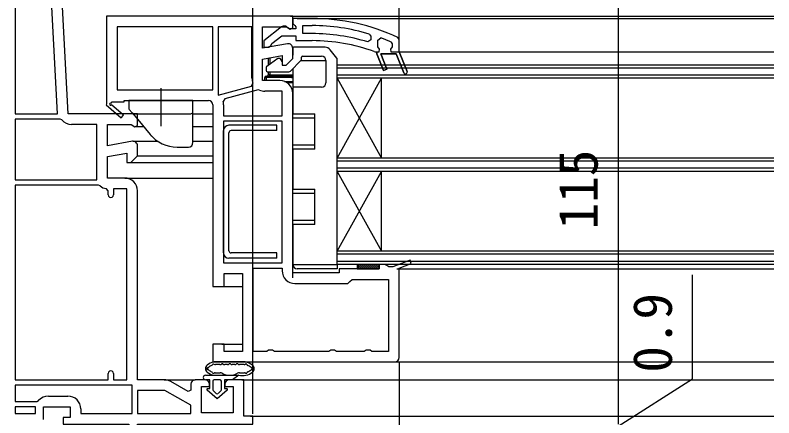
# Model space of a CAD drawing. Units: millimetres, scale not verified. Extents: x -525 to 525, y -783 to 778.
# Drawn here: x -187.6 to -16.5, y -546.3 to -455.4 of the extents above; entities that cross this region are included whole.
import ezdxf
from ezdxf.enums import TextEntityAlignment as Align

# ---------------------------------------------------------------- set-up
doc = ezdxf.new("R2010")
doc.units = ezdxf.units.MM
doc.header["$LTSCALE"] = 4
for name, color, linetype in [('0-3_YKK_11', 7, 'Continuous'), ('0-5_YKK_12', 2, 'Continuous'), ('0-6_YKK_13', 4, 'Continuous'), ('0-8_YKK_D', 6, 'Continuous')]:
    doc.layers.add(name, color=color, linetype=linetype)
doc.styles.add('ＭＳ ゴシック', font='')
doc.styles.get('ＭＳ ゴシック').set_extended_font_data('MS Gothic')

msp = doc.modelspace()

# ---------------------------------------------------------------- linework, layer by layer
at = {"layer": '0-3_YKK_11'}
for p, q in [((-140.6, -475.7), (-140.6, -478.2)), ((-144.8, -537.7), (-147, -537.7)), ((-180.1, -541.4), (-175.7, -541.4))]:
    msp.add_line(p, q, dxfattribs=at)
for points in [[(-161.174, -483.915), (-166.8, -484.907), (-166.8, -480.1), (-161.444, -480.1), (-160.576, -480.642), (-160, -480.323), (-160, -477.7), (-175.642, -477.7), (-177.95, -433.648)], [(-125, -455.7), (-167, -455.7), (-167, -475.566), (-167.077, -475.7), (-163.659, -478.605), (-163.141, -477.995), (-165.861, -475.684)], [(-126.174, -461.915), (-131.8, -462.907), (-131.8, -458.1), (-126.444, -458.1), (-125.576, -458.642), (-125, -458.323), (-125, -455.7)], [(-120.633, -456.2), (-125.001, -456.2), (-125.001, -457.3), (-124.563, -457.796), (-124.301, -458.094), (-124.301, -458.5), (-125.701, -458.5), (-126.101, -458.3)], [(-141.8, -458.1), (-141.8, -473.479), (-134.316, -471.474), (-133.983, -470.801)], [(-134.2, -469.7), (-134.2, -458.1), (-141.8, -458.1)], [(-127.517, -458.113), (-131.501, -461.225), (-131.501, -462.7), (-130.399, -462.7), (-129.9, -462.225), (-129.708, -461.855), (-127.462, -460.1), (-124.301, -460.1), (-124.301, -461.2), (-120.633, -461.2)], [(-120.633, -459.6), (-122.701, -459.6), (-122.701, -457.8), (-120.633, -457.8)], [(-107.756, -459.709), (-107.401, -460.187), (-107.401, -461.024), (-108.048, -461.501)], [(-99.972, -468.448), (-101.663, -464.2), (-105.14, -464.2), (-103.766, -467.652), (-104.509, -467.948), (-106.001, -464.2), (-106.001, -463.7), (-105.501, -463.7), (-105.426, -463.11), (-105.801, -462.625), (-105.801, -462.6), (-105.801, -461.065), (-105.126, -460.596)], [(-102.901, -461.495), (-102.601, -461.953), (-102.601, -462.625), (-102.976, -463.11), (-102.901, -463.7), (-101.001, -463.7), (-99.229, -468.152), (-101.001, -463.7), (-101.001, -460.918), (-101.29, -460.464)], [(-127.9, -470.2), (-131.8, -470.2), (-131.8, -465.344), (-127.4, -464.568), (-127.4, -466.7), (-126.5, -466.7), (-125, -465.2), (-125, -462.9)], [(-106.618, -463.67), (-106.447, -463.7), (-106.001, -463.7), (-106.001, -464.2), (-104.509, -467.948), (-103.766, -467.652), (-105.14, -464.2), (-101.663, -464.2), (-99.972, -468.448)], [(-132.491, -472.344), (-132.826, -472.317), (-140.332, -474.328), (-140.689, -474.925)], [(-140.6, -478.2), (-127.4, -478.2), (-127.4, -472.6), (-131.3, -472.6)], [(-101, -532.7), (-101, -512.511), (-98.259, -511.474), (-98.541, -510.726), (-102.439, -512.2), (-103.334, -512.2), (-103.767, -511.95), (-104.2, -511.7), (-105.5, -511.7), (-105.5, -512.7), (-114.5, -512.7), (-114.5, -513.6), (-125, -513.6), (-125, -473.1)], [(-165.926, -475.306), (-165.749, -475), (-163, -475), (-163, -474.7), (-144, -474.7)], [(-143, -475.7), (-143, -516.7), (-140.5, -516.7), (-140.5, -513.7), (-136.3, -513.7), (-136.3, -531.3), (-140.5, -531.3), (-140.5, -529.7), (-143, -529.7), (-143, -533.7), (-102, -533.7)], [(-177.076, -479.076), (-177.458, -478.9), (-187.6, -478.9), (-187.6, -492.6)], [(-187.6, -492.6), (-169.2, -492.6), (-169.2, -480.1), (-174.865, -480.1)], [(-162.9, -492.2), (-166.8, -492.2), (-166.8, -487.344), (-162.4, -486.568), (-162.4, -488.7), (-161.5, -488.7), (-160, -487.2), (-160, -484.9)], [(-187.6, -493.8), (-187.6, -537.7), (-166.6, -537.7), (-166.6, -536.3)], [(-168.455, -493.938), (-168.8, -493.8), (-187.6, -493.8)], [(-166.6, -496), (-166.6, -495.084), (-167.048, -494.587)], [(-165.4, -536.3), (-165.4, -537.7), (-162.4, -537.7), (-162.4, -494.6), (-165.4, -494.6), (-165.4, -496)], [(-153.973, -537.7), (-160, -537.7), (-160, -495.1)], [(-133.9, -531.3), (-133.9, -512.5), (-127.4, -512.5), (-127.4, -513.1)], [(-124.5, -516), (-112.595, -516), (-112.097, -515.55), (-111.6, -515.1), (-103.4, -515.1), (-103.4, -531.3), (-107.134, -531.3), (-107.567, -531.05), (-108.433, -531.05), (-108.866, -531.3), (-115.134, -531.3), (-115.567, -531.05), (-116.433, -531.05), (-116.866, -531.3), (-129.134, -531.3), (-129.567, -531.05), (-130.433, -531.05), (-130.866, -531.3), (-133.9, -531.3)], [(-161.2, -538.9), (-187.6, -538.9), (-187.6, -542.6), (-182.692, -542.6), (-182.31, -542.422)], [(-181.2, -546.7), (-181.2, -543.8), (-175.2, -543.8), (-175.2, -546.2), (-176.8, -546.2), (-176.8, -547.7), (-162, -547.7), (-162, -560.608), (-162.25, -560.904), (-162.5, -561.2), (-162.5, -562.7), (-160, -562.7), (-160, -547.7), (-134, -547.7), (-134, -545.9), (-136, -545.9), (-136, -537.7), (-139.3, -537.7)], [(-172.8, -544.3), (-172.8, -545.3), (-161.2, -545.3), (-161.2, -538.9)], [(-148, -538.7), (-148, -540.045), (-148.567, -540.373), (-152.523, -538.089)], [(-140.3, -538.7), (-140.3, -539.2), (-138.4, -539.2), (-138.4, -545.2), (-145.6, -545.2), (-145.6, -539.2), (-143.8, -539.2), (-143.8, -538.7)]]:
    msp.add_lwpolyline(points, dxfattribs=at)
for points in [[(-178.045, -477.7), (-180.278, -435.1), (-187.6, -435.1), (-187.6, -477.7)], [(-164.6, -472.3), (-143, -472.3), (-143, -458.1), (-164.6, -458.1)], [(-127.4, -511.3), (-127.4, -479.4), (-140.6, -479.4), (-140.6, -511.3)], [(-160, -545.3), (-148, -545.3), (-148, -543.471), (-153.839, -540.1), (-160, -540.1)], [(-187.6, -545.3), (-183, -545.3), (-183, -543.8), (-187.6, -543.8)]]:
    msp.add_lwpolyline(points, close=True, dxfattribs=at)
for centre, radius, start, end in [((-120.633, -502.2), 46, 65.13402, 89.99999), ((-126.901, -458.9), 1, 36.86989, 128.08672), ((-120.633, -502.2), 44.4, 73.13981, 90.00001), ((-120.633, -502.2), 42.6, 72.81723, 90.00001), ((-126, -462.9), 1, 0.00002, 100.00001), ((-120.633, -502.2), 41, 70.01112, 90.00001), ((-120.633, -502.2), 44.4, 66.46078, 69.55779), ((-99.601, -468.3), 0.4, 201.69939, 21.69941), ((-99.601, -468.3), 0.4, 201.69939, 21.69941), ((-131.3, -469.7), 2.9, 180.00001, 202.31385), ((-127.9, -473.1), 2.9, 0.00001, 89.99999), ((-131.3, -469.7), 2.9, 245.74737, 270.00004), ((-166.051, -475.522), 0.25, 60, 319.64299), ((-144, -475.7), 1, 0.00001, 89.99999), ((-144, -475.7), 3.4, 0.00002, 13.17387), ((-174.865, -477.2), 2.9, 220.32022, 270.00001), ((-161, -484.9), 1, 360, 99.99998), ((-162.9, -495.1), 2.9, 0.00001, 89.99999), ((-166.8, -492.2), 2.4, 226.39716, 264.0622), ((-166, -496), 0.6, 179.99999, 0.00001), ((-124.5, -513.1), 2.9, 180.00001, 269.99999), ((-102, -532.7), 1, 270.00001, 359.99999), ((-166, -536.3), 0.6, 359.99999, 180.00001), ((-153.973, -540.6), 2.9, 60.00001, 90.00002), ((-147, -538.7), 1, 90.00001, 179.99999), ((-144.8, -538.7), 1, 0.00001, 89.99999), ((-139.3, -538.7), 1, 90.00001, 179.99999), ((-180.1, -544.3), 2.9, 90.00001, 139.63901), ((-175.7, -544.3), 2.9, 0.00001, 89.99999)]:
    msp.add_arc(centre, radius, start, end, dxfattribs=at)
at = {"layer": '0-5_YKK_12'}
for p, q in [((-125.5, -455.7), (-16.5, -455.7)), ((-124, -456.196), (-16.5, -456.196)), ((-101, -463.7), (-16.5, -463.7)), ((-16.5, -466.695), (-115, -466.695)), ((-115, -490.695), (-115, -466.695)), ((-115, -511.695), (-115, -466.695)), ((-16.5, -467.395), (-115, -467.395)), ((-16.5, -468.995), (-115, -468.995)), ((-16.5, -469.695), (-115, -469.695)), ((-115, -487.695), (-105, -469.695)), ((-115, -469.695), (-105, -487.695)), ((-105, -487.695), (-105, -469.695)), ((-147.5, -477.7), (-143, -477.7)), ((-160.5, -480.6), (-158.644, -480.6)), ((-147.5, -480.6), (-143, -480.6)), ((-161, -483.9), (-155.425, -483.9)), ((-147.5, -483.9), (-143, -483.9)), ((-160.045, -487.2), (-143, -487.2)), ((-161.707, -488.7), (-143, -488.7)), ((-16.5, -487.695), (-115, -487.695)), ((-16.5, -488.395), (-115, -488.395)), ((-16.5, -489.995), (-115, -489.995)), ((-16.5, -490.695), (-115, -490.695)), ((-115, -508.695), (-105, -490.695)), ((-115, -490.695), (-105, -508.695)), ((-105, -508.695), (-105, -490.695)), ((-162.9, -492.2), (-143, -492.2)), ((-16.5, -508.695), (-115, -508.695)), ((-16.5, -509.395), (-115, -509.395)), ((-16.5, -510.995), (-115, -510.995)), ((-16.5, -511.695), (-115, -511.695)), ((-101.5, -512.7), (-16.5, -512.7)), ((-141, -516.7), (-136.3, -516.7)), ((-141, -529.7), (-136.3, -529.7)), ((-102, -533.7), (-16.5, -533.7)), ((-153.973, -537.7), (-147, -537.7)), ((-136.5, -537.7), (-16.5, -537.7)), ((-134.5, -545.9), (-16.5, -545.9))]:
    msp.add_line(p, q, dxfattribs=at)
at = {"layer": '0-6_YKK_13'}
for p, q in [((-125.02, -462.7), (-125, -462.7)), ((-125, -462.9), (-125, -462.7)), ((-125, -462.9), (-125, -464.493)), ((-117.721, -462.7), (-124.8, -462.7)), ((-115.066, -465.118), (-116.55, -463.263)), ((-128.352, -465.236), (-130.872, -467.001)), ((-130.5, -466.74), (-130.5, -465.115)), ((-130.2, -465.062), (-130.2, -466.53)), ((-127.915, -465.2), (-128.237, -465.2)), ((-127.4, -465.893), (-127.742, -465.3)), ((-123, -465.321), (-123, -464.9)), ((-122.8, -464.7), (-118.5, -464.7)), ((-115, -511.7), (-115, -465.305)), ((-125.525, -468.054), (-123.146, -465.675)), ((-123.172, -465.7), (-117.5, -465.7)), ((-117.5, -465.7), (-117.5, -470.7)), ((-131, -467.247), (-131, -467.9)), ((-130.7, -468.2), (-125.879, -468.2)), ((-130.5, -468.9), (-130.5, -468.2)), ((-130.2, -468.2), (-130.2, -468.9)), ((-125, -467.528), (-125, -471.7)), ((-131.3, -470.2), (-131.3, -469.5)), ((-131, -469.2), (-125.3, -469.2)), ((-125.3, -469.5), (-131, -469.5)), ((-131, -469.5), (-131, -470.2)), ((-130.2, -468.9), (-130.5, -468.9)), ((-126.842, -470.4), (-125, -470.4)), ((-125.3, -469.2), (-125.3, -469.5)), ((-154.75, -471.906), (-154.75, -480.494)), ((-125, -470.7), (-126.272, -470.7)), ((-125, -471.7), (-125, -477.7)), ((-118.5, -471.7), (-125, -471.7)), ((-162, -474.7), (-162, -476.418)), ((-147.5, -478.7), (-147.5, -477.2)), ((-160.844, -477.7), (-148, -477.7)), ((-159.968, -479.021), (-157.182, -482.342)), ((-147.5, -484.2), (-147.5, -478.7)), ((-125, -477.7), (-120, -477.7)), ((-120, -485.7), (-120, -477.7)), ((-128.6, -480.298), (-139.4, -480.298)), ((-128.6, -481.498), (-128.6, -480.298)), ((-140.6, -509.098), (-140.6, -481.498)), ((-139.4, -508.598), (-139.4, -481.998)), ((-128.6, -481.498), (-138.9, -481.498)), ((-151.053, -485.2), (-148.5, -485.2)), ((-125, -484.7), (-120, -484.7)), ((-125, -485.7), (-125, -484.7)), ((-125, -485.7), (-125, -494.7)), ((-120, -485.7), (-125, -485.7)), ((-125, -494.7), (-120, -494.7)), ((-120, -502.7), (-120, -494.7)), ((-125, -501.7), (-120, -501.7)), ((-125, -502.7), (-125, -501.7)), ((-125, -502.7), (-125, -511.7)), ((-120, -502.7), (-125, -502.7)), ((-125, -514.695), (-125, -504.64)), ((-128.6, -509.098), (-138.9, -509.098)), ((-128.6, -510.298), (-128.6, -509.098)), ((-128.6, -510.298), (-139.4, -510.298)), ((-125, -511.7), (-115, -511.7)), ((-115, -512.7), (-124, -512.7)), ((-115, -511.7), (-115, -512.7)), ((-110.5, -511.967), (-109.767, -512.7)), ((-110.5, -512.416), (-110.216, -512.7)), ((-110.318, -511.7), (-109.318, -512.7)), ((-109.869, -511.7), (-108.869, -512.7)), ((-109.42, -511.7), (-108.42, -512.7)), ((-108.971, -511.7), (-107.971, -512.7)), ((-108.522, -511.7), (-107.522, -512.7)), ((-108.073, -511.7), (-107.073, -512.7)), ((-107.624, -511.7), (-106.624, -512.7)), ((-107.175, -511.7), (-106.175, -512.7)), ((-106.726, -511.7), (-105.726, -512.7)), ((-106.277, -511.7), (-105.5, -512.477)), ((-105.828, -511.7), (-105.5, -512.028)), ((-135.71, -533.7), (-142.691, -533.7)), ((-141.41, -534.3), (-142.412, -534.3)), ((-139.73, -534.3), (-140.351, -534.3)), ((-138.05, -534.3), (-138.671, -534.3)), ((-135.989, -534.3), (-136.991, -534.3)), ((-144.702, -536.7), (-137.151, -536.7)), ((-137.151, -536.7), (-138.601, -537.7)), ((-143.701, -537.7), (-144.701, -537.7)), ((-143.701, -539.7), (-143.701, -537.7)), ((-143.001, -538), (-143.001, -540)), ((-141.401, -537.7), (-142.701, -537.7)), ((-141.101, -540), (-141.101, -538)), ((-140.401, -537.7), (-140.401, -539.7)), ((-138.601, -537.7), (-140.401, -537.7)), ((-142.051, -542), (-144.33, -540.056)), ((-144.198, -539.7), (-143.701, -539.7)), ((-142.895, -540.228), (-142.245, -540.782)), ((-139.772, -540.056), (-142.051, -542)), ((-141.856, -540.782), (-141.206, -540.228)), ((-140.401, -539.7), (-139.903, -539.7))]:
    msp.add_line(p, q, dxfattribs=at)
for points in [[(-131.3, -469.5), (-131, -469.5), (-131, -469.2)], [(-130.2, -469.2), (-130.2, -468.9), (-125, -468.9)], [(-147.5, -477.2), (-147.5, -474.7), (-162, -474.7)], [(-161.883, -476.739), (-161.227, -477.521), (-159.968, -479.021)], [(-120, -478.7), (-125, -478.7), (-125, -477.7)], [(-120, -495.7), (-125, -495.7), (-125, -494.7)]]:
    msp.add_lwpolyline(points, dxfattribs=at)
msp.add_lwpolyline([(-110.5, -511.7), (-110.5, -512.7), (-105.5, -512.7), (-105.5, -511.7)], close=True, dxfattribs=at)
for centre, radius, start, end in [((-124.8, -462.9), 0.2, 90, 180), ((-117.721, -464.2), 1.5, 38.65981, 90), ((-128.237, -465.4), 0.2, 90, 125), ((-127.915, -465.4), 0.2, 30, 90), ((-123.5, -465.321), 0.5, 315, 0), ((-122.8, -464.9), 0.2, 90, 180), ((-118.5, -465.7), 1, 0, 90), ((-115.3, -465.305), 0.3, 0, 38.65981), ((-130.7, -467.247), 0.3, 125, 180), ((-130.7, -467.9), 0.3, 180, 270), ((-125.879, -467.7), 0.5, 270, 315), ((-131, -469.5), 0.3, 90, 180), ((-130.8, -468.9), 0.3, 270, 0), ((-125.3, -468.9), 0.3, 270, 0), ((-125.3, -468.9), 0.6, 270, 300), ((-118.5, -470.7), 1, 270, 0), ((-161.5, -476.418), 0.5, 180, 220), ((-148, -477.2), 0.5, 270, 0), ((-160.844, -477.2), 0.5, 220, 270), ((-139.4, -481.498), 1.2, 90, 180), ((-151.053, -477.2), 8, 220, 270), ((-151.053, -477.2), 8, 220, 224.5948), ((-138.9, -481.998), 0.5, 90, 180), ((-148.5, -484.2), 1, 270, 0), ((-139.4, -509.098), 1.2, 180, 270), ((-138.9, -508.598), 0.5, 180, 270), ((-124, -511.7), 1, 180, 270), ((-142.002, -537.425), 3.8, 102.43988, 127.38277), ((-142.691, -534.3), 0.6, 90, 102.43988), ((-135.71, -534.3), 0.6, 77.56011, 90), ((-136.399, -537.425), 3.8, 52.61723, 77.56011), ((-143.702, -535.2), 1, 127.38277, 232.61723), ((-144.202, -535.2), 0.2, 89.61388, 270.38607), ((-144.198, -534.7), 0.3, 269.61388, 308.87366), ((-144.198, -535.7), 0.3, 51.12633, 90.38607), ((-142.002, -537.425), 3.2, 112.8033, 128.87366), ((-142.002, -532.975), 3.2, 231.12633, 247.1967), ((-143.358, -534.198), 0.3, 292.8033, 342.58405), ((-142.881, -534.348), 0.2, 54.10601, 162.58405), ((-142.412, -533.7), 0.6, 234.10601, 270), ((-141.41, -533.7), 0.6, 270, 311.40962), ((-140.881, -534.3), 0.2, 48.59038, 131.40962), ((-140.351, -533.7), 0.6, 228.59038, 270), ((-139.73, -533.7), 0.6, 270, 311.40962), ((-139.201, -534.3), 0.2, 48.59038, 131.40962), ((-138.671, -533.7), 0.6, 228.59038, 270), ((-138.05, -533.7), 0.6, 270, 311.40962), ((-137.521, -534.3), 0.2, 48.59038, 131.40962), ((-136.991, -533.7), 0.6, 228.59038, 270), ((-135.989, -533.7), 0.6, 270, 305.894), ((-135.52, -534.348), 0.2, 17.41595, 125.894), ((-135.043, -534.198), 0.3, 197.41595, 247.1967), ((-136.399, -537.425), 3.2, 51.12633, 67.1967), ((-136.399, -532.975), 3.2, 292.8033, 308.87367), ((-134.203, -534.7), 0.3, 231.12633, 270.38608), ((-134.203, -535.7), 0.3, 89.61392, 128.87367), ((-134.199, -535.2), 0.2, 269.61392, 90.38608), ((-134.699, -535.2), 1, 307.38277, 52.61723), ((-144.702, -537.2), 0.5, 90.11462, 269.88538), ((-142.002, -532.975), 3.8, 232.61723, 258.58793), ((-143.358, -536.202), 0.3, 17.41595, 67.1967), ((-142.881, -536.052), 0.2, 197.41595, 310.68192), ((-142.555, -536.431), 0.3, 80.90118, 130.68192), ((-142.002, -532.975), 3.2, 260.90118, 281.41207), ((-141.25, -536.7), 0.6, 57.36313, 101.41207), ((-139.201, -533.5), 3.2, 237.36313, 302.63687), ((-137.151, -536.7), 0.6, 78.58793, 122.63687), ((-136.399, -532.975), 3.8, 258.58793, 307.38277), ((-136.399, -532.975), 3.2, 258.58793, 279.09882), ((-135.846, -536.431), 0.3, 49.31807, 99.09882), ((-135.52, -536.052), 0.2, 229.31807, 342.58405), ((-135.043, -536.202), 0.3, 112.8033, 162.58405), ((-144.701, -537.2), 0.5, 269.88533, 269.99998), ((-142.701, -538), 0.3, 90, 180), ((-141.401, -538), 0.3, 0, 90), ((-144.198, -539.902), 0.202, 90, 229.53619), ((-142.701, -540), 0.3, 180, 229.53619), ((-141.401, -540), 0.3, 310.46381, 0), ((-139.903, -539.902), 0.202, 310.46378, 89.99997), ((-142.051, -540.554), 0.3, 229.53619, 310.46381)]:
    msp.add_arc(centre, radius, start, end, dxfattribs=at)
at = {"layer": '0-8_YKK_D'}
for p, q in [((-134, -545.4), (-134, -391.7)), ((-101, -461.649), (-101, -411.7)), ((-51.6, -432.7), (-51.6, -547.7)), ((-101, -533.7), (-101, -711.701))]:
    msp.add_line(p, q, dxfattribs=at)
msp.add_lwpolyline([(-51.6, -548.15), (-34.85, -537.487), (-34.85, -514.055)], dxfattribs=at)

# ---------------------------------------------------------------- texts
at = {"layer": '0-8_YKK_D', "style": 'ＭＳ ゴシック'}
for s, p in [('115', (-53.6, -503.768)), ('0.9', (-36.85, -536.1))]:
    msp.add_text(s, height=8.798, rotation=90, dxfattribs=at).set_placement(p, align=Align.BOTTOM_LEFT)

doc.saveas('drawing.dxf')
